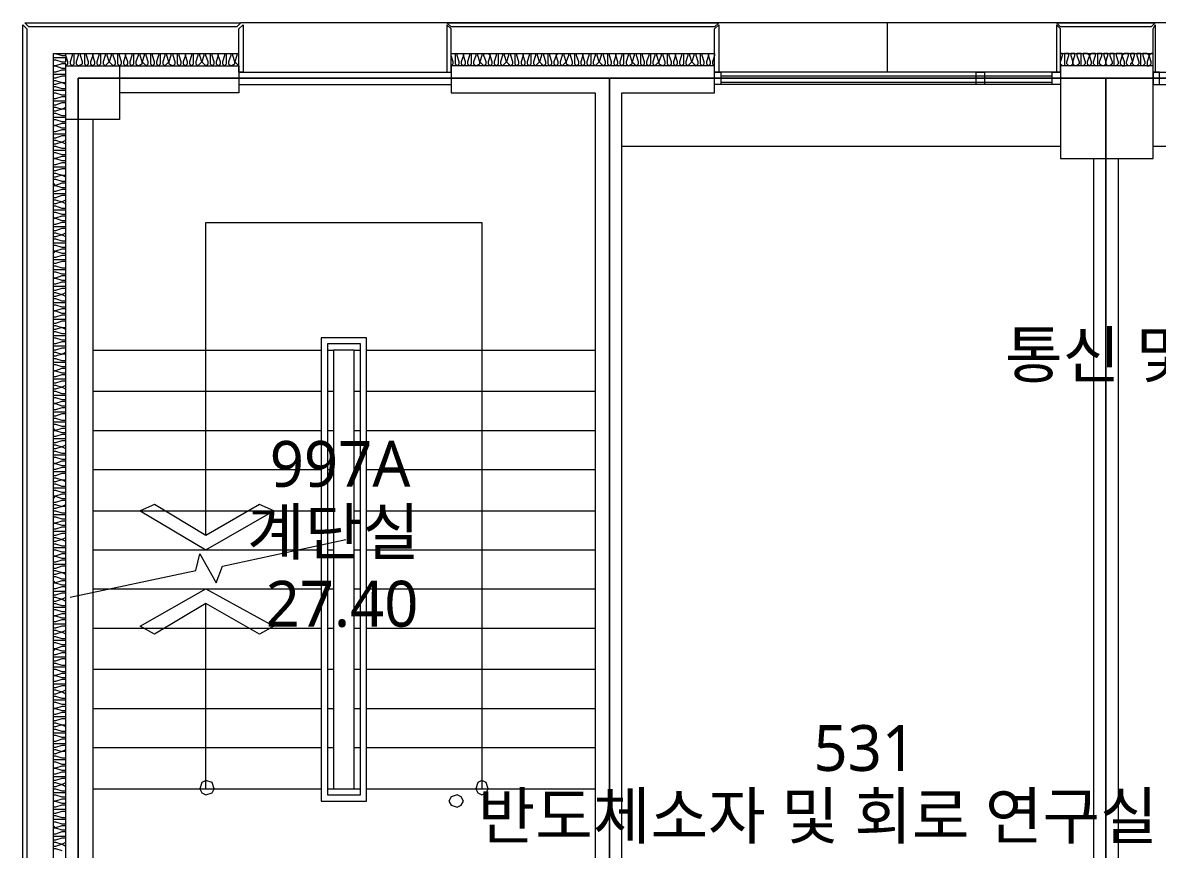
# Model space of a CAD drawing. Header units: millimetres. Extents: x -4048 to 127016, y -1911 to 106724.
# Drawn here: x 18495 to 27064, y 33148 to 39391 of the extents above; entities that cross this region are included whole.
import ezdxf

# ---------------------------------------------------------------- set-up
doc = ezdxf.new("R2010")
doc.units = ezdxf.units.MM
doc.layers.add('PDF_문자', color=7, linetype='Continuous')
doc.layers.add('PDF_형상', color=7, linetype='Continuous')
doc.styles.add('PDF 맑은 고딕', font='malgun.ttf')

msp = doc.modelspace()

# ---------------------------------------------------------------- linework, layer by layer
at = {"layer": 'PDF_형상', "lineweight": 5}
for points in [[(18526, 29608.1), (18494.8, 29577), (18494.8, 39375.3), (18526, 39344.2)], [(18541.5, 39359.7), (18510.4, 39390.8), (20143.4, 39390.8), (20112.3, 39359.7)], [(20127.9, 39344.2), (20159, 39375.3), (20159, 39017.5), (20127.9, 39017.5)], [(21729.8, 39359.7), (21698.7, 39390.8), (23751.7, 39390.8), (23720.6, 39359.7)], [(21729.8, 39344.2), (21698.7, 39375.3), (21698.7, 39017.5), (21729.8, 39017.5)], [(23720.6, 39344.2), (23751.7, 39375.3), (23751.7, 39017.5), (23720.6, 39017.5)], [(26333.4, 39359.7), (26302.3, 39390.8), (27048.8, 39390.8), (27017.7, 39359.7)], [(26333.4, 39344.2), (26302.3, 39375.3), (26302.3, 39017.5), (26333.4, 39017.5)], [(26333.4, 39344.2), (26302.3, 39375.3), (26302.3, 39017.5), (26333.4, 39017.5)], [(27033.3, 39344.2), (27048.8, 39375.3), (27048.8, 39017.5), (27033.3, 39017.5)], [(18743.7, 39064.2), (18790.3, 39048.6), (18821.5, 39048.6), (18821.5, 39064.2), (18821.5, 39079.8), (18790.3, 39079.8)], [(19023.6, 39142), (19008.1, 39095.3), (19008.1, 39079.8), (19023.6, 39064.2), (19039.2, 39079.8), (19039.2, 39095.3)], [(19272.5, 39142), (19256.9, 39095.3), (19256.9, 39079.8), (19272.5, 39064.2), (19288, 39079.8), (19288, 39095.3)], [(19723.5, 39142), (19708, 39095.3), (19708, 39079.8), (19723.5, 39064.2), (19739.1, 39079.8), (19739.1, 39095.3)], [(19972.4, 39142), (19956.8, 39095.3), (19956.8, 39079.8), (19972.4, 39064.2), (19987.9, 39079.8), (19987.9, 39095.3)], [(21823.1, 39142), (21807.6, 39095.3), (21807.6, 39079.8), (21823.1, 39064.2), (21838.7, 39079.8), (21838.7, 39095.3)], [(22025.3, 39142), (22009.8, 39095.3), (22009.8, 39079.8), (22025.3, 39064.2), (22040.9, 39079.8), (22040.9, 39095.3)], [(22274.2, 39142), (22258.6, 39095.3), (22258.6, 39079.8), (22274.2, 39064.2), (22289.7, 39079.8), (22289.7, 39095.3)], [(22523, 39142), (22507.4, 39095.3), (22507.4, 39079.8), (22523, 39064.2), (22538.6, 39079.8), (22538.6, 39095.3)], [(22725.2, 39142), (22709.6, 39095.3), (22709.6, 39079.8), (22725.2, 39064.2), (22740.7, 39079.8), (22740.7, 39095.3)], [(22974, 39142), (22958.5, 39095.3), (22958.5, 39079.8), (22974, 39064.2), (22989.6, 39079.8), (22989.6, 39095.3)], [(23425.1, 39142), (23409.5, 39095.3), (23409.5, 39079.8), (23425.1, 39064.2), (23440.6, 39079.8), (23440.6, 39095.3)], [(23673.9, 39142), (23658.4, 39095.3), (23658.4, 39079.8), (23673.9, 39064.2), (23689.5, 39079.8), (23689.5, 39095.3)], [(27002.2, 39142), (26986.6, 39157.5), (26971.1, 39157.5), (26955.5, 39157.5), (26955.5, 39142), (26971.1, 39095.3), (26971.1, 39079.8), (26955.5, 39064.2), (26940, 39064.2), (26940, 39079.8), (26940, 39095.3), (26940, 39142), (26940, 39157.5), (26924.4, 39157.5), (26908.9, 39157.5), (26908.9, 39142), (26924.4, 39095.3), (26924.4, 39079.8), (26908.9, 39064.2), (26893.3, 39064.2), (26877.8, 39079.8), (26877.8, 39095.3), (26893.3, 39142), (26893.3, 39157.5), (26877.8, 39157.5), (26862.2, 39157.5), (26862.2, 39142), (26877.8, 39095.3), (26862.2, 39079.8), (26862.2, 39064.2), (26846.7, 39064.2), (26831.1, 39079.8), (26831.1, 39095.3), (26846.7, 39142), (26846.7, 39157.5), (26831.1, 39157.5), (26815.6, 39157.5), (26800, 39142), (26800, 39157.5), (26768.9, 39157.5), (26753.3, 39157.5), (26753.3, 39142), (26768.9, 39095.3), (26768.9, 39079.8), (26753.3, 39064.2), (26737.8, 39064.2), (26737.8, 39079.8), (26737.8, 39095.3), (26737.8, 39142), (26737.8, 39157.5), (26722.2, 39157.5), (26706.7, 39157.5), (26706.7, 39142), (26722.2, 39095.3), (26722.2, 39079.8), (26706.7, 39064.2), (26691.1, 39064.2), (26675.6, 39079.8), (26675.6, 39095.3), (26691.1, 39142), (26691.1, 39157.5), (26675.6, 39157.5), (26660, 39157.5), (26660, 39142), (26675.6, 39095.3), (26675.6, 39079.8), (26660, 39064.2), (26644.5, 39064.2), (26628.9, 39079.8), (26628.9, 39095.3), (26644.5, 39142), (26644.5, 39157.5), (26628.9, 39157.5), (26613.4, 39157.5), (26613.4, 39142), (26613.4, 39095.3), (26613.4, 39079.8), (26613.4, 39064.2), (26597.8, 39064.2), (26582.3, 39079.8), (26582.3, 39095.3), (26597.8, 39142), (26597.8, 39157.5), (26582.3, 39157.5), (26566.7, 39157.5), (26551.2, 39142), (26535.6, 39157.5), (26520.1, 39157.5), (26504.5, 39157.5), (26504.5, 39142), (26520.1, 39095.3), (26520.1, 39079.8), (26504.5, 39064.2), (26488.9, 39064.2), (26488.9, 39079.8), (26488.9, 39095.3), (26488.9, 39142), (26488.9, 39157.5), (26473.4, 39157.5), (26457.8, 39157.5), (26457.8, 39142), (26473.4, 39095.3), (26473.4, 39079.8), (26457.8, 39064.2), (26442.3, 39064.2), (26426.7, 39079.8), (26426.7, 39095.3), (26442.3, 39142), (26442.3, 39157.5), (26426.7, 39157.5), (26411.2, 39157.5), (26411.2, 39142), (26426.7, 39095.3), (26426.7, 39079.8), (26411.2, 39064.2), (26395.6, 39064.2), (26380.1, 39079.8), (26380.1, 39095.3), (26395.6, 39142), (26395.6, 39157.5), (26380.1, 39157.5), (26364.5, 39157.5), (26364.5, 39142), (26364.5, 39095.3), (26364.5, 39079.8), (26364.5, 39064.2), (26349, 39064.2), (26333.4, 39079.8), (26333.4, 39095.3), (26349, 39142), (26349, 39157.5), (26333.4, 39157.5), (27033.3, 39157.5), (27017.7, 39157.5)], [(26551.2, 39142), (26535.6, 39095.3), (26535.6, 39079.8), (26551.2, 39064.2), (26566.7, 39079.8), (26566.7, 39095.3)], [(26800, 39142), (26784.4, 39095.3), (26784.4, 39079.8), (26800, 39064.2), (26815.6, 39064.2), (26815.6, 39079.8), (26815.6, 39095.3)], [(27002.2, 39142), (26986.6, 39095.3), (26986.6, 39079.8), (26986.6, 39064.2), (27002.2, 39064.2), (27017.7, 39079.8), (27017.7, 39095.3)], [(18821.5, 29608.1), (18821.5, 39064.2), (20127.9, 39064.2), (20127.9, 38862), (19225.8, 38862), (19225.8, 38659.8), (19023.6, 38659.8), (19023.6, 32205.4), (20034.6, 32205.4), (20034.6, 32003.3), (19023.6, 32003.3), (19023.6, 30308), (19521.3, 30308), (19521.3, 29608.1)], [(18821.5, 38659.8), (18821.5, 39064.2), (19225.8, 39064.2), (19225.8, 38659.8)], [(23767.2, 38924.2), (23720.6, 38924.2), (23720.6, 39017.5), (23767.2, 39017.5)], [(25758, 38924.2), (25695.8, 38924.2), (25695.8, 39017.5), (25758, 39017.5)], [(26333.4, 38924.2), (26271.2, 38924.2), (26271.2, 39017.5), (26333.4, 39017.5)], [(27033.3, 39064.2), (26333.4, 39064.2), (26333.4, 38364.3), (27033.3, 38364.3)], [(27033.3, 39064.2), (26333.4, 39064.2), (26333.4, 38364.3), (27033.3, 38364.3)], [(27033.3, 38924.2), (27080, 38924.2), (27080, 39017.5), (27033.3, 39017.5)], [(18914.8, 38970.9), (18914.8, 32112.1), (22927.4, 32112.1), (22927.4, 38970.9)], [(22927.4, 38970.9), (22927.4, 32112.1), (22927.4, 29685.9), (26675.6, 29685.9), (26675.6, 38970.9)], [(26675.6, 38970.9), (26675.6, 29685.9), (30423.8, 29685.9), (30423.8, 38970.9)], [(18743.7, 38613.2), (18790.3, 38597.6), (18821.5, 38597.6), (18821.5, 38613.2), (18821.5, 38628.7), (18790.3, 38628.7)], [(18743.7, 38364.3), (18790.3, 38348.8), (18821.5, 38348.8), (18821.5, 38364.3), (18821.5, 38379.9), (18790.3, 38379.9)], [(18743.7, 38162.1), (18790.3, 38146.6), (18821.5, 38146.6), (18821.5, 38162.1), (18821.5, 38177.7), (18790.3, 38177.7)], [(18743.7, 37913.3), (18790.3, 37897.7), (18821.5, 37897.7), (18821.5, 37913.3), (18821.5, 37928.9), (18790.3, 37928.9)], [(18743.7, 37664.5), (18790.3, 37648.9), (18821.5, 37648.9), (18821.5, 37664.5), (18821.5, 37680), (18790.3, 37680)], [(18743.7, 37462.3), (18790.3, 37446.7), (18821.5, 37446.7), (18821.5, 37462.3), (18821.5, 37477.8), (18790.3, 37477.8)], [(18743.7, 37213.4), (18790.3, 37197.9), (18821.5, 37197.9), (18821.5, 37213.4), (18821.5, 37229), (18790.3, 37229)], [(20750, 37011.2), (20750, 33511.9), (21092.2, 33511.9), (21092.2, 37011.2)], [(20796.6, 33558.5), (21045.5, 33558.5), (21045.5, 36964.6), (20796.6, 36964.6)], [(18743.7, 36762.4), (18790.3, 36746.8), (18821.5, 36746.8), (18821.5, 36762.4), (18821.5, 36777.9), (18790.3, 36777.9)], [(18743.7, 36513.6), (18790.3, 36498), (18821.5, 36498), (18821.5, 36513.6), (18821.5, 36529.1), (18790.3, 36529.1)], [(18743.7, 36311.4), (18790.3, 36295.8), (18821.5, 36295.8), (18821.5, 36311.4), (18821.5, 36326.9), (18790.3, 36326.9)], [(18743.7, 36062.5), (18790.3, 36047), (18821.5, 36047), (18821.5, 36062.5), (18821.5, 36078.1), (18790.3, 36078.1)], [(18743.7, 35813.7), (18790.3, 35798.1), (18821.5, 35798.1), (18821.5, 35813.7), (18821.5, 35829.2), (18790.3, 35829.2)], [(20392.3, 35704.8), (20283.4, 35751.5), (19879, 35518.2), (19490.2, 35751.5), (19381.3, 35704.8), (19879, 35409.3)], [(18743.7, 35611.5), (18790.3, 35595.9), (18821.5, 35595.9), (18821.5, 35611.5), (18821.5, 35627), (18790.3, 35627)], [(18743.7, 35362.7), (18790.3, 35347.1), (18821.5, 35347.1), (18821.5, 35362.7), (18821.5, 35378.2), (18790.3, 35378.2)], [(18743.7, 35160.5), (18790.3, 35144.9), (18821.5, 35144.9), (18821.5, 35160.5), (18821.5, 35176), (18790.3, 35176)], [(20283.4, 34771.6), (19879, 35004.9), (19490.2, 34771.6), (19381.3, 34833.9), (19879, 35113.8), (20392.3, 34833.9)], [(18743.7, 34911.6), (18790.3, 34896.1), (18821.5, 34896.1), (18821.5, 34911.6), (18821.5, 34927.2), (18790.3, 34927.2)], [(18743.7, 34662.8), (18790.3, 34647.2), (18821.5, 34647.2), (18821.5, 34662.8), (18821.5, 34678.3), (18790.3, 34678.3)], [(18743.7, 34460.6), (18790.3, 34445), (18821.5, 34445), (18821.5, 34460.6), (18821.5, 34476.1), (18790.3, 34476.1)], [(18743.7, 34211.7), (18790.3, 34196.2), (18821.5, 34196.2), (18821.5, 34211.7), (18821.5, 34227.3), (18790.3, 34227.3)], [(18743.7, 33760.7), (18790.3, 33745.2), (18821.5, 33745.2), (18821.5, 33760.7), (18821.5, 33776.3), (18790.3, 33776.3)], [(19832.4, 33605.2), (19847.9, 33574.1), (19879, 33558.5), (19925.7, 33574.1), (19941.2, 33605.2), (19925.7, 33651.8), (19879, 33667.4), (19847.9, 33651.8)], [(21916.4, 33605.2), (21932, 33574.1), (21963.1, 33558.5), (21994.2, 33574.1), (22009.8, 33605.2), (21994.2, 33651.8), (21963.1, 33667.4), (21932, 33651.8)], [(18743.7, 33511.9), (18790.3, 33496.3), (18821.5, 33496.3), (18821.5, 33511.9), (18821.5, 33527.4), (18790.3, 33527.4)], [(21776.5, 33558.5), (21729.8, 33543), (21714.3, 33511.9), (21729.8, 33480.8), (21776.5, 33465.2), (21807.6, 33480.8), (21823.1, 33511.9), (21807.6, 33543)], [(18743.7, 33309.7), (18790.3, 33294.1), (18821.5, 33294.1), (18821.5, 33309.7), (18821.5, 33325.2), (18790.3, 33325.2)]]:
    msp.add_lwpolyline(points, close=True, dxfattribs=at)
for points in [[(66303.9, 39390.8), (20143.4, 39390.8)], [(25027, 39017.5), (25027, 39390.8)], [(18728.1, 29608.1), (18728.1, 39157.5), (20127.9, 39157.5)], [(18821.5, 33138.6), (18821.5, 33154.2), (18821.5, 33169.7), (18790.3, 33185.3), (18743.7, 33169.7), (18728.1, 33169.7), (18728.1, 33185.3), (18728.1, 33200.8), (18743.7, 33200.8), (18790.3, 33185.3), (18821.5, 33200.8), (18821.5, 33216.4), (18821.5, 33231.9), (18790.3, 33231.9), (18743.7, 33216.4), (18728.1, 33216.4), (18728.1, 33231.9), (18728.1, 33247.5), (18743.7, 33247.5), (18790.3, 33247.5), (18821.5, 33247.5), (18821.5, 33263), (18821.5, 33278.6), (18790.3, 33278.6), (18743.7, 33263), (18728.1, 33263), (18728.1, 33278.6), (18728.1, 33294.1), (18728.1, 33309.7), (18743.7, 33309.7), (18728.1, 33325.2), (18728.1, 33340.8), (18728.1, 33356.3), (18743.7, 33356.3), (18790.3, 33340.8), (18821.5, 33340.8), (18821.5, 33356.3), (18821.5, 33371.9), (18790.3, 33371.9), (18743.7, 33371.9), (18728.1, 33371.9), (18728.1, 33387.5), (18728.1, 33403), (18743.7, 33403), (18790.3, 33387.5), (18821.5, 33387.5), (18821.5, 33418.6), (18821.5, 33434.1), (18790.3, 33434.1), (18743.7, 33418.6), (18728.1, 33418.6), (18728.1, 33434.1), (18728.1, 33449.7), (18743.7, 33449.7), (18790.3, 33449.7), (18821.5, 33449.7), (18821.5, 33465.2), (18821.5, 33480.8), (18790.3, 33480.8), (18743.7, 33465.2), (18728.1, 33465.2), (18728.1, 33480.8), (18728.1, 33496.3), (18728.1, 33511.9), (18743.7, 33511.9), (18728.1, 33511.9), (18728.1, 33527.4), (18728.1, 33543), (18728.1, 33558.5), (18743.7, 33558.5), (18790.3, 33543), (18821.5, 33543), (18821.5, 33558.5), (18821.5, 33574.1), (18790.3, 33574.1), (18743.7, 33574.1), (18728.1, 33574.1), (18728.1, 33589.6), (18728.1, 33605.2), (18743.7, 33605.2), (18790.3, 33589.6), (18821.5, 33589.6), (18821.5, 33605.2), (18821.5, 33620.7), (18790.3, 33636.3), (18743.7, 33620.7), (18728.1, 33620.7), (18728.1, 33636.3), (18728.1, 33651.8), (18743.7, 33651.8), (18790.3, 33636.3), (18821.5, 33651.8), (18821.5, 33667.4), (18821.5, 33683), (18790.3, 33683), (18743.7, 33667.4), (18728.1, 33667.4), (18728.1, 33683), (18728.1, 33698.5), (18743.7, 33698.5), (18790.3, 33698.5), (18821.5, 33698.5), (18821.5, 33714.1), (18821.5, 33729.6), (18790.3, 33729.6), (18743.7, 33714.1), (18728.1, 33714.1), (18728.1, 33729.6), (18728.1, 33745.2), (18728.1, 33760.7), (18743.7, 33760.7), (18728.1, 33760.7), (18728.1, 33776.3), (18728.1, 33791.8), (18728.1, 33807.4), (18743.7, 33807.4), (18790.3, 33791.8), (18821.5, 33791.8), (18821.5, 33807.4), (18821.5, 33822.9), (18790.3, 33822.9), (18743.7, 33822.9), (18728.1, 33822.9), (18728.1, 33838.5), (18728.1, 33854), (18743.7, 33854), (18790.3, 33838.5), (18821.5, 33838.5), (18821.5, 33854), (18821.5, 33885.1), (18790.3, 33885.1), (18743.7, 33869.6), (18728.1, 33869.6), (18728.1, 33885.1), (18728.1, 33900.7), (18743.7, 33900.7), (18790.3, 33885.1), (18821.5, 33900.7), (18821.5, 33916.2), (18821.5, 33931.8), (18790.3, 33931.8), (18743.7, 33916.2), (18728.1, 33916.2), (18728.1, 33931.8), (18728.1, 33947.4), (18743.7, 33947.4), (18790.3, 33947.4), (18821.5, 33947.4), (18821.5, 33962.9), (18821.5, 33978.5), (18790.3, 33978.5), (18743.7, 33962.9), (18728.1, 33962.9), (18728.1, 33978.5), (18728.1, 33994), (18728.1, 34009.6), (18743.7, 34009.6), (18790.3, 33994), (18821.5, 33994), (18821.5, 34009.6), (18821.5, 34025.1), (18790.3, 34025.1), (18743.7, 34025.1), (18728.1, 34025.1), (18728.1, 34040.7), (18728.1, 34056.2), (18743.7, 34056.2), (18790.3, 34040.7), (18821.5, 34040.7), (18821.5, 34056.2), (18821.5, 34071.8), (18790.3, 34087.3), (18743.7, 34071.8), (18728.1, 34071.8), (18728.1, 34087.3), (18728.1, 34102.9), (18743.7, 34102.9), (18790.3, 34087.3), (18821.5, 34087.3), (18821.5, 34118.4), (18821.5, 34134), (18790.3, 34134), (18743.7, 34118.4), (18728.1, 34118.4), (18728.1, 34134), (18728.1, 34149.5), (18743.7, 34149.5), (18790.3, 34149.5), (18821.5, 34149.5), (18821.5, 34165.1), (18821.5, 34180.6), (18790.3, 34180.6), (18743.7, 34165.1), (18728.1, 34165.1), (18728.1, 34180.6), (18728.1, 34196.2), (18728.1, 34211.7), (18743.7, 34211.7), (18728.1, 34211.7), (18728.1, 34227.3), (18728.1, 34242.9), (18728.1, 34258.4), (18743.7, 34258.4), (18790.3, 34242.9), (18821.5, 34242.9), (18821.5, 34258.4), (18821.5, 34274), (18790.3, 34274), (18743.7, 34274), (18728.1, 34274), (18728.1, 34289.5), (18728.1, 34305.1), (18743.7, 34305.1), (18790.3, 34289.5), (18821.5, 34289.5), (18821.5, 34305.1), (18821.5, 34320.6), (18790.3, 34336.2), (18743.7, 34320.6), (18728.1, 34320.6), (18728.1, 34336.2), (18728.1, 34351.7), (18743.7, 34351.7), (18790.3, 34336.2), (18821.5, 34351.7), (18821.5, 34367.3), (18821.5, 34382.8), (18790.3, 34382.8), (18743.7, 34367.3), (18728.1, 34367.3), (18728.1, 34382.8), (18728.1, 34398.4), (18743.7, 34398.4), (18790.3, 34398.4), (18821.5, 34398.4), (18821.5, 34413.9), (18821.5, 34429.5), (18790.3, 34429.5), (18743.7, 34413.9), (18728.1, 34413.9), (18728.1, 34429.5), (18728.1, 34445), (18728.1, 34460.6), (18743.7, 34460.6), (18728.1, 34460.6), (18728.1, 34476.1), (18728.1, 34491.7), (18728.1, 34507.3), (18743.7, 34507.3), (18790.3, 34491.7), (18821.5, 34491.7), (18821.5, 34507.3), (18821.5, 34522.8), (18790.3, 34522.8), (18743.7, 34522.8), (18728.1, 34522.8), (18728.1, 34538.4), (18728.1, 34553.9), (18743.7, 34553.9), (18790.3, 34538.4), (18821.5, 34538.4), (18821.5, 34553.9), (18821.5, 34585), (18790.3, 34585), (18743.7, 34569.5), (18728.1, 34569.5), (18728.1, 34585), (18728.1, 34600.6), (18743.7, 34600.6), (18790.3, 34600.6), (18821.5, 34600.6), (18821.5, 34616.1), (18821.5, 34631.7), (18790.3, 34631.7), (18743.7, 34616.1), (18728.1, 34616.1), (18728.1, 34631.7), (18728.1, 34647.2), (18743.7, 34662.8), (18728.1, 34662.8), (18728.1, 34678.3), (18728.1, 34693.9), (18728.1, 34709.4), (18743.7, 34709.4), (18790.3, 34693.9), (18821.5, 34693.9), (18821.5, 34709.4), (18821.5, 34725), (18790.3, 34725), (18743.7, 34725), (18728.1, 34725), (18728.1, 34740.5), (18728.1, 34756.1), (18743.7, 34756.1), (18790.3, 34740.5), (18821.5, 34740.5), (18821.5, 34756.1), (18821.5, 34771.6), (18790.3, 34787.2), (18743.7, 34771.6), (18728.1, 34771.6), (18728.1, 34787.2), (18728.1, 34802.8), (18743.7, 34802.8), (18790.3, 34787.2), (18821.5, 34802.8), (18821.5, 34818.3), (18821.5, 34833.9), (18790.3, 34833.9), (18743.7, 34818.3), (18728.1, 34818.3), (18728.1, 34833.9), (18728.1, 34849.4), (18743.7, 34849.4), (18790.3, 34849.4), (18821.5, 34849.4), (18821.5, 34865), (18821.5, 34880.5), (18790.3, 34880.5), (18743.7, 34865), (18728.1, 34865), (18728.1, 34880.5), (18728.1, 34896.1), (18728.1, 34911.6), (18743.7, 34911.6), (18728.1, 34911.6), (18728.1, 34927.2), (18728.1, 34942.7), (18728.1, 34958.3), (18743.7, 34958.3), (18790.3, 34942.7), (18821.5, 34942.7), (18821.5, 34958.3), (18821.5, 34973.8), (18790.3, 34973.8), (18743.7, 34973.8), (18728.1, 34973.8), (18728.1, 34989.4), (18728.1, 35004.9), (18743.7, 35004.9), (18790.3, 34989.4), (18821.5, 34989.4), (18821.5, 35004.9), (18821.5, 35020.5), (18790.3, 35036), (18743.7, 35020.5), (18728.1, 35020.5), (18728.1, 35036), (18728.1, 35051.6), (18743.7, 35051.6), (18790.3, 35036), (18821.5, 35051.6), (18821.5, 35067.2), (18821.5, 35082.7), (18790.3, 35082.7), (18743.7, 35067.2), (18728.1, 35067.2), (18728.1, 35082.7), (18728.1, 35098.3), (18743.7, 35098.3), (18790.3, 35098.3), (18821.5, 35098.3), (18821.5, 35113.8), (18821.5, 35129.4), (18790.3, 35129.4), (18743.7, 35113.8), (18728.1, 35113.8), (18728.1, 35129.4), (18728.1, 35144.9), (18728.1, 35160.5), (18743.7, 35160.5), (18728.1, 35176), (18728.1, 35191.6), (18728.1, 35207.1), (18743.7, 35207.1), (18790.3, 35191.6), (18821.5, 35191.6), (18821.5, 35207.1), (18821.5, 35222.7), (18790.3, 35238.2), (18743.7, 35222.7), (18728.1, 35222.7), (18728.1, 35238.2), (18728.1, 35253.8), (18743.7, 35253.8), (18790.3, 35238.2), (18821.5, 35238.2), (18821.5, 35269.3), (18821.5, 35284.9), (18790.3, 35284.9), (18743.7, 35269.3), (18728.1, 35269.3), (18728.1, 35284.9), (18728.1, 35300.4), (18743.7, 35300.4), (18790.3, 35300.4), (18821.5, 35300.4), (18821.5, 35316), (18821.5, 35331.5), (18790.3, 35331.5), (18743.7, 35316), (18728.1, 35316), (18728.1, 35331.5), (18728.1, 35347.1), (18728.1, 35362.7), (18743.7, 35362.7), (18728.1, 35362.7), (18728.1, 35378.2), (18728.1, 35393.8), (18728.1, 35409.3), (18743.7, 35409.3), (18790.3, 35393.8), (18821.5, 35393.8), (18821.5, 35409.3), (18821.5, 35424.9), (18790.3, 35424.9), (18743.7, 35424.9), (18728.1, 35424.9), (18728.1, 35440.4), (18728.1, 35456), (18743.7, 35456), (18790.3, 35440.4), (18821.5, 35440.4), (18821.5, 35456), (18821.5, 35471.5), (18790.3, 35487.1), (18743.7, 35471.5), (18728.1, 35471.5), (18728.1, 35487.1), (18728.1, 35502.6), (18743.7, 35502.6), (18790.3, 35487.1), (18821.5, 35502.6), (18821.5, 35518.2), (18821.5, 35533.7), (18790.3, 35533.7), (18743.7, 35518.2), (18728.1, 35518.2), (18728.1, 35533.7), (18728.1, 35549.3), (18743.7, 35549.3), (18790.3, 35549.3), (18821.5, 35549.3), (18821.5, 35564.8), (18821.5, 35580.4), (18790.3, 35580.4), (18743.7, 35564.8), (18728.1, 35564.8), (18728.1, 35580.4), (18728.1, 35595.9), (18728.1, 35611.5), (18743.7, 35611.5), (18728.1, 35611.5), (18728.1, 35627), (18728.1, 35642.6), (18728.1, 35658.2), (18743.7, 35658.2), (18790.3, 35642.6), (18821.5, 35642.6), (18821.5, 35658.2), (18821.5, 35673.7), (18790.3, 35673.7), (18743.7, 35673.7), (18728.1, 35673.7), (18728.1, 35689.3), (18728.1, 35704.8), (18743.7, 35704.8), (18790.3, 35689.3), (18821.5, 35689.3), (18821.5, 35704.8), (18821.5, 35735.9), (18790.3, 35735.9), (18743.7, 35720.4), (18728.1, 35720.4), (18728.1, 35735.9), (18728.1, 35751.5), (18743.7, 35751.5), (18790.3, 35735.9), (18821.5, 35751.5), (18821.5, 35767), (18821.5, 35782.6), (18790.3, 35782.6), (18743.7, 35767), (18728.1, 35767), (18728.1, 35782.6), (18728.1, 35798.1), (18743.7, 35813.7), (18728.1, 35813.7), (18728.1, 35829.2), (18728.1, 35844.8), (18728.1, 35860.3), (18743.7, 35860.3), (18790.3, 35844.8), (18821.5, 35844.8), (18821.5, 35860.3), (18821.5, 35875.9), (18790.3, 35875.9), (18743.7, 35875.9), (18728.1, 35875.9), (18728.1, 35891.4), (18728.1, 35907), (18743.7, 35907), (18790.3, 35891.4), (18821.5, 35891.4), (18821.5, 35907), (18821.5, 35922.5), (18790.3, 35938.1), (18743.7, 35922.5), (18728.1, 35922.5), (18728.1, 35938.1), (18728.1, 35953.7), (18743.7, 35953.7), (18790.3, 35938.1), (18821.5, 35938.1), (18821.5, 35969.2), (18821.5, 35984.8), (18790.3, 35984.8), (18743.7, 35969.2), (18728.1, 35969.2), (18728.1, 35984.8), (18728.1, 36000.3), (18743.7, 36000.3), (18790.3, 36000.3), (18821.5, 36000.3), (18821.5, 36015.9), (18821.5, 36031.4), (18790.3, 36031.4), (18743.7, 36015.9), (18728.1, 36015.9), (18728.1, 36031.4), (18728.1, 36047), (18728.1, 36062.5), (18743.7, 36062.5), (18728.1, 36062.5), (18728.1, 36078.1), (18728.1, 36093.6), (18728.1, 36109.2), (18743.7, 36109.2), (18790.3, 36093.6), (18821.5, 36093.6), (18821.5, 36109.2), (18821.5, 36124.7), (18790.3, 36124.7), (18743.7, 36124.7), (18728.1, 36124.7), (18728.1, 36140.3), (18728.1, 36155.8), (18743.7, 36155.8), (18790.3, 36140.3), (18821.5, 36140.3), (18821.5, 36155.8), (18821.5, 36171.4), (18790.3, 36186.9), (18743.7, 36171.4), (18728.1, 36171.4), (18728.1, 36186.9), (18728.1, 36202.5), (18743.7, 36202.5), (18790.3, 36186.9), (18821.5, 36202.5), (18821.5, 36218), (18821.5, 36233.6), (18790.3, 36233.6), (18743.7, 36218), (18728.1, 36218), (18728.1, 36233.6), (18728.1, 36249.2), (18743.7, 36249.2), (18790.3, 36249.2), (18821.5, 36249.2), (18821.5, 36264.7), (18821.5, 36280.3), (18790.3, 36280.3), (18743.7, 36264.7), (18728.1, 36264.7), (18728.1, 36280.3), (18728.1, 36295.8), (18728.1, 36311.4), (18743.7, 36311.4), (18728.1, 36326.9), (18728.1, 36342.5), (18728.1, 36358), (18743.7, 36358), (18790.3, 36342.5), (18821.5, 36342.5), (18821.5, 36358), (18821.5, 36373.6), (18790.3, 36373.6), (18743.7, 36373.6), (18728.1, 36373.6), (18728.1, 36389.1), (18728.1, 36404.7), (18743.7, 36404.7), (18790.3, 36389.1), (18821.5, 36389.1), (18821.5, 36420.2), (18821.5, 36435.8), (18790.3, 36435.8), (18743.7, 36420.2), (18728.1, 36420.2), (18728.1, 36435.8), (18728.1, 36451.3), (18743.7, 36451.3), (18790.3, 36451.3), (18821.5, 36451.3), (18821.5, 36466.9), (18821.5, 36482.4), (18790.3, 36482.4), (18743.7, 36466.9), (18728.1, 36466.9), (18728.1, 36482.4), (18728.1, 36498), (18728.1, 36513.6), (18743.7, 36513.6), (18728.1, 36513.6), (18728.1, 36529.1), (18728.1, 36544.7), (18728.1, 36560.2), (18743.7, 36560.2), (18790.3, 36544.7), (18821.5, 36544.7), (18821.5, 36560.2), (18821.5, 36575.8), (18790.3, 36575.8), (18743.7, 36575.8), (18728.1, 36575.8), (18728.1, 36591.3), (18728.1, 36606.9), (18743.7, 36606.9), (18790.3, 36591.3), (18821.5, 36591.3), (18821.5, 36606.9), (18821.5, 36622.4), (18790.3, 36638), (18743.7, 36622.4), (18728.1, 36622.4), (18728.1, 36638), (18728.1, 36653.5), (18743.7, 36653.5), (18790.3, 36638), (18821.5, 36653.5), (18821.5, 36669.1), (18821.5, 36684.6), (18790.3, 36684.6), (18743.7, 36669.1), (18728.1, 36669.1), (18728.1, 36684.6), (18728.1, 36700.2), (18743.7, 36700.2), (18790.3, 36700.2), (18821.5, 36700.2), (18821.5, 36715.7), (18821.5, 36731.3), (18790.3, 36731.3), (18743.7, 36715.7), (18728.1, 36715.7), (18728.1, 36731.3), (18728.1, 36746.8), (18728.1, 36762.4), (18743.7, 36762.4), (18728.1, 36762.4), (18728.1, 36777.9), (18728.1, 36793.5), (18728.1, 36809.1), (18743.7, 36809.1), (18790.3, 36793.5), (18821.5, 36793.5), (18821.5, 36809.1), (18821.5, 36824.6), (18790.3, 36824.6), (18743.7, 36824.6), (18728.1, 36824.6), (18728.1, 36840.2), (18728.1, 36855.7), (18743.7, 36855.7), (18790.3, 36840.2), (18821.5, 36840.2), (18821.5, 36855.7), (18821.5, 36886.8), (18790.3, 36886.8), (18743.7, 36871.3), (18728.1, 36871.3), (18728.1, 36886.8), (18728.1, 36902.4), (18743.7, 36902.4), (18790.3, 36886.8), (18821.5, 36902.4), (18821.5, 36917.9), (18821.5, 36933.5), (18790.3, 36933.5), (18743.7, 36917.9), (18728.1, 36917.9), (18728.1, 36933.5), (18728.1, 36949), (18743.7, 36949), (18790.3, 36949), (18821.5, 36949), (18821.5, 36964.6), (18821.5, 36980.1), (18790.3, 36980.1), (18743.7, 36964.6), (18728.1, 36964.6), (18728.1, 36980.1), (18728.1, 36995.7), (18728.1, 37011.2), (18743.7, 37011.2), (18790.3, 36995.7), (18821.5, 36995.7), (18821.5, 37011.2), (18821.5, 37026.8), (18790.3, 37026.8), (18743.7, 37026.8), (18728.1, 37026.8), (18728.1, 37042.3), (18728.1, 37057.9), (18743.7, 37057.9), (18790.3, 37042.3), (18821.5, 37042.3), (18821.5, 37057.9), (18821.5, 37073.5), (18790.3, 37089), (18743.7, 37073.5), (18728.1, 37073.5), (18728.1, 37089), (18728.1, 37104.6), (18743.7, 37104.6), (18790.3, 37089), (18821.5, 37089), (18821.5, 37120.1), (18821.5, 37135.7), (18790.3, 37135.7), (18743.7, 37120.1), (18728.1, 37120.1), (18728.1, 37135.7), (18728.1, 37151.2), (18743.7, 37151.2), (18790.3, 37151.2), (18821.5, 37151.2), (18821.5, 37166.8), (18821.5, 37182.3), (18790.3, 37182.3), (18743.7, 37166.8), (18728.1, 37166.8), (18728.1, 37182.3), (18728.1, 37197.9), (18728.1, 37213.4), (18743.7, 37213.4), (18728.1, 37213.4), (18728.1, 37229), (18728.1, 37244.5), (18728.1, 37260.1), (18743.7, 37260.1), (18790.3, 37244.5), (18821.5, 37244.5), (18821.5, 37260.1), (18821.5, 37275.6), (18790.3, 37275.6), (18743.7, 37275.6), (18728.1, 37275.6), (18728.1, 37291.2), (18728.1, 37306.7), (18743.7, 37306.7), (18790.3, 37291.2), (18821.5, 37291.2), (18821.5, 37306.7), (18821.5, 37322.3), (18790.3, 37337.8), (18743.7, 37322.3), (18728.1, 37322.3), (18728.1, 37337.8), (18728.1, 37353.4), (18743.7, 37353.4), (18790.3, 37337.8), (18821.5, 37353.4), (18821.5, 37369), (18821.5, 37384.5), (18790.3, 37384.5), (18743.7, 37369), (18728.1, 37369), (18728.1, 37384.5), (18728.1, 37400.1), (18743.7, 37400.1), (18790.3, 37400.1), (18821.5, 37400.1), (18821.5, 37415.6), (18821.5, 37431.2), (18790.3, 37431.2), (18743.7, 37415.6), (18728.1, 37415.6), (18728.1, 37431.2), (18728.1, 37446.7), (18728.1, 37462.3), (18743.7, 37462.3), (18728.1, 37462.3), (18728.1, 37477.8), (18728.1, 37493.4), (18728.1, 37508.9), (18743.7, 37508.9), (18790.3, 37493.4), (18821.5, 37493.4), (18821.5, 37508.9), (18821.5, 37524.5), (18790.3, 37524.5), (18743.7, 37524.5), (18728.1, 37524.5), (18728.1, 37540), (18728.1, 37555.6), (18743.7, 37555.6), (18790.3, 37540), (18821.5, 37540), (18821.5, 37555.6), (18821.5, 37586.7), (18790.3, 37586.7), (18743.7, 37571.1), (18728.1, 37571.1), (18728.1, 37586.7), (18728.1, 37602.2), (18743.7, 37602.2), (18790.3, 37602.2), (18821.5, 37602.2), (18821.5, 37617.8), (18821.5, 37633.3), (18790.3, 37633.3), (18743.7, 37617.8), (18728.1, 37617.8), (18728.1, 37633.3), (18728.1, 37648.9), (18743.7, 37664.5), (18728.1, 37664.5), (18728.1, 37680), (18728.1, 37695.6), (18728.1, 37711.1), (18743.7, 37711.1), (18790.3, 37695.6), (18821.5, 37695.6), (18821.5, 37711.1), (18821.5, 37726.7), (18790.3, 37726.7), (18743.7, 37726.7), (18728.1, 37726.7), (18728.1, 37742.2), (18728.1, 37757.8), (18743.7, 37757.8), (18790.3, 37742.2), (18821.5, 37742.2), (18821.5, 37757.8), (18821.5, 37773.3), (18790.3, 37788.9), (18743.7, 37773.3), (18728.1, 37773.3), (18728.1, 37788.9), (18728.1, 37804.4), (18743.7, 37804.4), (18790.3, 37788.9), (18821.5, 37804.4), (18821.5, 37820), (18821.5, 37835.5), (18790.3, 37835.5), (18743.7, 37820), (18728.1, 37820), (18728.1, 37835.5), (18728.1, 37851.1), (18743.7, 37851.1), (18790.3, 37851.1), (18821.5, 37851.1), (18821.5, 37866.6), (18821.5, 37882.2), (18790.3, 37882.2), (18743.7, 37866.6), (18728.1, 37866.6), (18728.1, 37882.2), (18728.1, 37897.7), (18728.1, 37913.3), (18743.7, 37913.3), (18728.1, 37913.3), (18728.1, 37928.9), (18728.1, 37944.4), (18728.1, 37960), (18743.7, 37960), (18790.3, 37944.4), (18821.5, 37944.4), (18821.5, 37960), (18821.5, 37975.5), (18790.3, 37975.5), (18743.7, 37975.5), (18728.1, 37975.5), (18728.1, 37991.1), (18728.1, 38006.6), (18743.7, 38006.6), (18790.3, 37991.1), (18821.5, 37991.1), (18821.5, 38006.6), (18821.5, 38022.2), (18790.3, 38037.7), (18743.7, 38022.2), (18728.1, 38022.2), (18728.1, 38037.7), (18728.1, 38053.3), (18743.7, 38053.3), (18790.3, 38037.7), (18821.5, 38053.3), (18821.5, 38068.8), (18821.5, 38084.4), (18790.3, 38084.4), (18743.7, 38068.8), (18728.1, 38068.8), (18728.1, 38084.4), (18728.1, 38099.9), (18743.7, 38099.9), (18790.3, 38099.9), (18821.5, 38099.9), (18821.5, 38115.5), (18821.5, 38131), (18790.3, 38131), (18743.7, 38115.5), (18728.1, 38115.5), (18728.1, 38131), (18728.1, 38146.6), (18728.1, 38162.1), (18743.7, 38162.1), (18728.1, 38177.7), (18728.1, 38193.2), (18728.1, 38208.8), (18743.7, 38208.8), (18790.3, 38193.2), (18821.5, 38193.2), (18821.5, 38208.8), (18821.5, 38224.4), (18790.3, 38239.9), (18743.7, 38224.4), (18728.1, 38224.4), (18728.1, 38239.9), (18728.1, 38255.5), (18743.7, 38255.5), (18790.3, 38239.9), (18821.5, 38239.9), (18821.5, 38271), (18821.5, 38286.6), (18790.3, 38286.6), (18743.7, 38271), (18728.1, 38271), (18728.1, 38286.6), (18728.1, 38302.1), (18743.7, 38302.1), (18790.3, 38302.1), (18821.5, 38302.1), (18821.5, 38317.7), (18821.5, 38333.2), (18790.3, 38333.2), (18743.7, 38317.7), (18728.1, 38317.7), (18728.1, 38333.2), (18728.1, 38348.8), (18728.1, 38364.3), (18743.7, 38364.3), (18728.1, 38364.3), (18728.1, 38379.9), (18728.1, 38395.4), (18728.1, 38411), (18743.7, 38411), (18790.3, 38395.4), (18821.5, 38395.4), (18821.5, 38411), (18821.5, 38426.5), (18790.3, 38426.5), (18743.7, 38426.5), (18728.1, 38426.5), (18728.1, 38442.1), (18728.1, 38457.6), (18743.7, 38457.6), (18790.3, 38442.1), (18821.5, 38442.1), (18821.5, 38457.6), (18821.5, 38473.2), (18790.3, 38488.8), (18743.7, 38473.2), (18728.1, 38473.2), (18728.1, 38488.8), (18728.1, 38504.3), (18743.7, 38504.3), (18790.3, 38488.8), (18821.5, 38504.3), (18821.5, 38519.9), (18821.5, 38535.4), (18790.3, 38535.4), (18743.7, 38519.9), (18728.1, 38519.9), (18728.1, 38535.4), (18728.1, 38551), (18743.7, 38551), (18790.3, 38551), (18821.5, 38551), (18821.5, 38566.5), (18821.5, 38582.1), (18790.3, 38582.1), (18743.7, 38566.5), (18728.1, 38566.5), (18728.1, 38582.1), (18728.1, 38597.6), (18728.1, 38613.2), (18743.7, 38613.2), (18728.1, 38613.2), (18728.1, 38628.7), (18728.1, 38644.3), (18728.1, 38659.8), (18743.7, 38659.8), (18790.3, 38644.3), (18821.5, 38644.3), (18821.5, 38659.8), (18821.5, 38675.4), (18790.3, 38675.4), (18743.7, 38675.4), (18728.1, 38675.4), (18728.1, 38690.9), (18728.1, 38706.5), (18743.7, 38706.5), (18790.3, 38690.9), (18821.5, 38690.9), (18821.5, 38706.5), (18821.5, 38737.6), (18790.3, 38737.6), (18743.7, 38722), (18728.1, 38722), (18728.1, 38737.6), (18728.1, 38753.1), (18743.7, 38753.1), (18790.3, 38737.6), (18821.5, 38753.1), (18821.5, 38768.7), (18821.5, 38784.3), (18790.3, 38784.3), (18743.7, 38768.7), (18728.1, 38768.7), (18728.1, 38784.3), (18728.1, 38799.8), (18743.7, 38799.8), (18790.3, 38799.8), (18821.5, 38799.8), (18821.5, 38815.4), (18821.5, 38830.9), (18790.3, 38830.9), (18743.7, 38815.4), (18728.1, 38815.4), (18728.1, 38830.9), (18728.1, 38846.5), (18728.1, 38862), (18743.7, 38862), (18790.3, 38846.5), (18821.5, 38846.5), (18821.5, 38862), (18821.5, 38877.6), (18790.3, 38877.6), (18743.7, 38877.6), (18728.1, 38877.6), (18728.1, 38893.1), (18728.1, 38908.7), (18743.7, 38908.7), (18790.3, 38893.1), (18821.5, 38893.1), (18821.5, 38908.7), (18821.5, 38924.2), (18790.3, 38939.8), (18743.7, 38924.2), (18728.1, 38924.2), (18728.1, 38939.8), (18728.1, 38955.3), (18743.7, 38955.3), (18790.3, 38939.8), (18821.5, 38939.8), (18821.5, 38970.9), (18821.5, 38986.4), (18790.3, 38986.4), (18743.7, 38970.9), (18728.1, 38970.9), (18728.1, 38986.4), (18728.1, 39002), (18743.7, 39002), (18790.3, 39002), (18821.5, 39002), (18821.5, 39017.5), (18821.5, 39033.1), (18790.3, 39033.1), (18743.7, 39017.5), (18728.1, 39017.5), (18728.1, 39033.1), (18728.1, 39048.6), (18728.1, 39064.2), (18743.7, 39064.2), (18728.1, 39064.2), (18728.1, 39079.8), (18728.1, 39095.3), (18728.1, 39110.9), (18743.7, 39110.9), (18790.3, 39095.3), (18821.5, 39095.3), (18821.5, 39110.9), (18821.5, 39126.4), (18790.3, 39126.4), (18743.7, 39126.4), (18728.1, 39126.4), (18728.1, 39142), (18728.1, 39157.5), (18743.7, 39157.5), (18790.3, 39142), (18821.5, 39142), (18821.5, 39157.5)], [(18821.5, 39064.2), (18837, 39079.8), (18837, 39095.3), (18821.5, 39142), (18821.5, 39157.5), (18837, 39157.5), (18852.6, 39157.5), (18868.1, 39157.5), (18868.1, 39142), (18852.6, 39095.3), (18852.6, 39079.8), (18868.1, 39064.2), (18883.7, 39079.8), (18883.7, 39095.3), (18883.7, 39142), (18883.7, 39157.5), (18899.2, 39157.5), (18914.8, 39157.5), (18914.8, 39142), (18899.2, 39095.3), (18899.2, 39079.8), (18914.8, 39064.2), (18945.9, 39079.8), (18945.9, 39095.3), (18930.3, 39142), (18930.3, 39157.5), (18945.9, 39157.5), (18961.4, 39157.5), (18961.4, 39142), (18961.4, 39095.3), (18961.4, 39079.8), (18977, 39064.2), (18992.5, 39079.8), (18992.5, 39095.3), (18977, 39142), (18977, 39157.5), (18992.5, 39157.5), (19008.1, 39157.5), (19023.6, 39157.5), (19023.6, 39142), (19023.6, 39157.5), (19039.2, 39157.5), (19054.7, 39157.5), (19070.3, 39157.5), (19070.3, 39142), (19054.7, 39095.3), (19054.7, 39079.8), (19070.3, 39064.2), (19085.8, 39079.8), (19085.8, 39095.3), (19085.8, 39142), (19085.8, 39157.5), (19101.4, 39157.5), (19117, 39157.5), (19117, 39142), (19101.4, 39095.3), (19101.4, 39079.8), (19117, 39064.2), (19132.5, 39079.8), (19148.1, 39095.3), (19132.5, 39142), (19132.5, 39157.5), (19148.1, 39157.5), (19163.6, 39157.5), (19163.6, 39142), (19148.1, 39095.3), (19163.6, 39079.8), (19179.2, 39064.2), (19194.7, 39079.8), (19194.7, 39095.3), (19179.2, 39142), (19179.2, 39157.5), (19194.7, 39157.5), (19210.3, 39157.5), (19210.3, 39142), (19210.3, 39095.3), (19210.3, 39079.8), (19225.8, 39064.2), (19241.4, 39079.8), (19241.4, 39095.3), (19225.8, 39142), (19225.8, 39157.5), (19241.4, 39157.5), (19256.9, 39157.5), (19272.5, 39157.5), (19272.5, 39142), (19272.5, 39157.5), (19288, 39157.5), (19303.6, 39157.5), (19319.1, 39157.5), (19319.1, 39142), (19303.6, 39095.3), (19303.6, 39079.8), (19319.1, 39064.2), (19334.7, 39079.8), (19334.7, 39095.3), (19334.7, 39142), (19334.7, 39157.5), (19350.2, 39157.5), (19365.8, 39157.5), (19365.8, 39142), (19350.2, 39095.3), (19350.2, 39079.8), (19365.8, 39064.2), (19396.9, 39079.8), (19396.9, 39095.3), (19381.3, 39142), (19381.3, 39157.5), (19396.9, 39157.5), (19412.5, 39157.5), (19412.5, 39142), (19396.9, 39095.3), (19412.5, 39079.8), (19428, 39064.2), (19443.6, 39079.8), (19443.6, 39095.3), (19428, 39142), (19428, 39157.5), (19443.6, 39157.5), (19459.1, 39157.5), (19459.1, 39142), (19459.1, 39095.3), (19459.1, 39079.8), (19474.7, 39064.2), (19490.2, 39079.8), (19490.2, 39095.3), (19474.7, 39142), (19474.7, 39157.5), (19490.2, 39157.5), (19505.8, 39157.5), (19521.3, 39157.5), (19521.3, 39142), (19505.8, 39095.3), (19505.8, 39079.8), (19521.3, 39064.2), (19536.9, 39079.8), (19536.9, 39095.3), (19536.9, 39142), (19536.9, 39157.5), (19552.4, 39157.5), (19568, 39157.5), (19568, 39142), (19552.4, 39095.3), (19552.4, 39079.8), (19568, 39064.2), (19583.5, 39079.8), (19599.1, 39095.3), (19583.5, 39142), (19583.5, 39157.5), (19599.1, 39157.5), (19614.6, 39157.5), (19614.6, 39142), (19599.1, 39095.3), (19599.1, 39079.8), (19630.2, 39064.2), (19645.7, 39079.8), (19645.7, 39095.3), (19630.2, 39142), (19630.2, 39157.5), (19645.7, 39157.5), (19661.3, 39157.5), (19661.3, 39142), (19661.3, 39095.3), (19661.3, 39079.8), (19676.9, 39064.2), (19692.4, 39079.8), (19692.4, 39095.3), (19676.9, 39142), (19676.9, 39157.5), (19692.4, 39157.5), (19708, 39157.5), (19723.5, 39157.5), (19723.5, 39142), (19723.5, 39157.5), (19739.1, 39157.5), (19754.6, 39157.5), (19770.2, 39157.5), (19770.2, 39142), (19754.6, 39095.3), (19754.6, 39079.8), (19770.2, 39064.2), (19785.7, 39079.8), (19785.7, 39095.3), (19785.7, 39142), (19785.7, 39157.5), (19801.3, 39157.5), (19816.8, 39157.5), (19816.8, 39142), (19801.3, 39095.3), (19801.3, 39079.8), (19816.8, 39064.2), (19832.4, 39079.8), (19847.9, 39095.3), (19832.4, 39142), (19832.4, 39157.5), (19847.9, 39157.5), (19863.5, 39157.5), (19863.5, 39142), (19847.9, 39095.3), (19863.5, 39079.8), (19879, 39064.2), (19894.6, 39079.8), (19894.6, 39095.3), (19879, 39142), (19879, 39157.5), (19894.6, 39157.5), (19910.1, 39157.5), (19910.1, 39142), (19910.1, 39095.3), (19910.1, 39079.8), (19925.7, 39064.2), (19941.2, 39079.8), (19941.2, 39095.3), (19925.7, 39142), (19925.7, 39157.5), (19941.2, 39157.5), (19956.8, 39157.5), (19972.4, 39157.5), (19972.4, 39142), (19972.4, 39157.5), (19987.9, 39157.5), (20003.5, 39157.5), (20019, 39157.5), (20019, 39142), (20003.5, 39095.3), (20003.5, 39079.8), (20019, 39064.2), (20034.6, 39079.8), (20034.6, 39095.3), (20034.6, 39142), (20034.6, 39157.5), (20050.1, 39157.5), (20065.7, 39157.5), (20065.7, 39142), (20050.1, 39095.3), (20050.1, 39079.8), (20065.7, 39064.2), (20096.8, 39079.8), (20096.8, 39095.3), (20081.2, 39142), (20081.2, 39157.5), (20096.8, 39157.5), (20112.3, 39157.5), (20112.3, 39142), (20096.8, 39095.3), (20112.3, 39079.8), (20127.9, 39064.2)], [(21729.8, 39157.5), (23720.6, 39157.5)], [(21729.8, 39064.2), (21745.4, 39079.8), (21745.4, 39095.3), (21729.8, 39142), (21729.8, 39157.5), (21745.4, 39157.5), (21760.9, 39157.5), (21760.9, 39142), (21760.9, 39095.3), (21760.9, 39079.8), (21776.5, 39064.2), (21792, 39079.8), (21792, 39095.3), (21776.5, 39142), (21776.5, 39157.5), (21792, 39157.5), (21807.6, 39157.5), (21823.1, 39157.5), (21823.1, 39142), (21823.1, 39157.5), (21838.7, 39157.5), (21854.2, 39157.5), (21869.8, 39157.5), (21869.8, 39142), (21854.2, 39095.3), (21854.2, 39079.8), (21869.8, 39064.2), (21885.3, 39079.8), (21885.3, 39095.3), (21885.3, 39142), (21885.3, 39157.5), (21900.9, 39157.5), (21916.4, 39157.5), (21916.4, 39142), (21900.9, 39095.3), (21900.9, 39079.8), (21916.4, 39064.2), (21947.6, 39079.8), (21947.6, 39095.3), (21932, 39142), (21932, 39157.5), (21947.6, 39157.5), (21963.1, 39157.5), (21963.1, 39142), (21947.6, 39095.3), (21963.1, 39079.8), (21978.7, 39064.2), (21994.2, 39079.8), (21994.2, 39095.3), (21978.7, 39142), (21978.7, 39157.5), (21994.2, 39157.5), (22009.8, 39157.5), (22025.3, 39142), (22025.3, 39157.5), (22040.9, 39157.5), (22056.4, 39157.5), (22072, 39157.5), (22072, 39142), (22056.4, 39095.3), (22056.4, 39079.8), (22072, 39064.2), (22087.5, 39079.8), (22087.5, 39095.3), (22087.5, 39142), (22087.5, 39157.5), (22103.1, 39157.5), (22118.6, 39157.5), (22118.6, 39142), (22103.1, 39095.3), (22103.1, 39079.8), (22118.6, 39064.2), (22134.2, 39079.8), (22149.7, 39095.3), (22134.2, 39142), (22134.2, 39157.5), (22149.7, 39157.5), (22165.3, 39157.5), (22165.3, 39142), (22149.7, 39095.3), (22165.3, 39079.8), (22180.8, 39064.2), (22196.4, 39079.8), (22196.4, 39095.3), (22180.8, 39142), (22180.8, 39157.5), (22196.4, 39157.5), (22211.9, 39157.5), (22211.9, 39142), (22211.9, 39095.3), (22211.9, 39079.8), (22227.5, 39064.2), (22243.1, 39079.8), (22243.1, 39095.3), (22227.5, 39142), (22227.5, 39157.5), (22243.1, 39157.5), (22258.6, 39157.5), (22274.2, 39157.5), (22274.2, 39142), (22274.2, 39157.5), (22289.7, 39157.5), (22305.3, 39157.5), (22320.8, 39157.5), (22320.8, 39142), (22305.3, 39095.3), (22305.3, 39079.8), (22320.8, 39064.2), (22336.4, 39079.8), (22336.4, 39095.3), (22336.4, 39142), (22336.4, 39157.5), (22351.9, 39157.5), (22367.5, 39157.5), (22367.5, 39142), (22351.9, 39095.3), (22351.9, 39079.8), (22367.5, 39064.2), (22383, 39079.8), (22398.6, 39095.3), (22383, 39142), (22383, 39157.5), (22398.6, 39157.5), (22414.1, 39157.5), (22414.1, 39142), (22398.6, 39095.3), (22414.1, 39079.8), (22429.7, 39064.2), (22445.2, 39079.8), (22445.2, 39095.3), (22429.7, 39142), (22429.7, 39157.5), (22445.2, 39157.5), (22460.8, 39157.5), (22460.8, 39142), (22460.8, 39095.3), (22460.8, 39079.8), (22476.3, 39064.2), (22491.9, 39079.8), (22491.9, 39095.3), (22476.3, 39142), (22476.3, 39157.5), (22491.9, 39157.5), (22507.4, 39157.5), (22523, 39157.5), (22523, 39142), (22538.6, 39157.5), (22554.1, 39157.5), (22569.7, 39157.5), (22569.7, 39142), (22554.1, 39095.3), (22554.1, 39079.8), (22569.7, 39064.2), (22585.2, 39079.8), (22600.8, 39095.3), (22585.2, 39142), (22585.2, 39157.5), (22600.8, 39157.5), (22616.3, 39157.5), (22616.3, 39142), (22600.8, 39095.3), (22600.8, 39079.8), (22631.9, 39064.2), (22647.4, 39079.8), (22647.4, 39095.3), (22631.9, 39142), (22631.9, 39157.5), (22647.4, 39157.5), (22663, 39157.5), (22663, 39142), (22663, 39095.3), (22663, 39079.8), (22678.5, 39064.2), (22694.1, 39079.8), (22694.1, 39095.3), (22678.5, 39142), (22678.5, 39157.5), (22694.1, 39157.5), (22709.6, 39157.5), (22725.2, 39157.5), (22725.2, 39142), (22725.2, 39157.5), (22740.7, 39157.5), (22756.3, 39157.5), (22771.8, 39157.5), (22771.8, 39142), (22756.3, 39095.3), (22756.3, 39079.8), (22771.8, 39064.2), (22787.4, 39079.8), (22787.4, 39095.3), (22787.4, 39142), (22787.4, 39157.5), (22803, 39157.5), (22818.5, 39157.5), (22818.5, 39142), (22803, 39095.3), (22803, 39079.8), (22818.5, 39064.2), (22834.1, 39079.8), (22849.6, 39095.3), (22834.1, 39142), (22834.1, 39157.5), (22849.6, 39157.5), (22865.2, 39157.5), (22865.2, 39142), (22849.6, 39095.3), (22865.2, 39079.8), (22880.7, 39064.2), (22896.3, 39079.8), (22896.3, 39095.3), (22880.7, 39142), (22880.7, 39157.5), (22896.3, 39157.5), (22911.8, 39157.5), (22911.8, 39142), (22911.8, 39095.3), (22911.8, 39079.8), (22927.4, 39064.2), (22942.9, 39079.8), (22942.9, 39095.3), (22927.4, 39142), (22927.4, 39157.5), (22942.9, 39157.5), (22958.5, 39157.5), (22974, 39157.5), (22974, 39142), (22974, 39157.5), (22989.6, 39157.5), (23005.1, 39157.5), (23020.7, 39157.5), (23020.7, 39142), (23005.1, 39095.3), (23005.1, 39079.8), (23020.7, 39064.2), (23036.2, 39079.8), (23036.2, 39095.3), (23036.2, 39142), (23036.2, 39157.5), (23051.8, 39157.5), (23067.3, 39157.5), (23067.3, 39142), (23051.8, 39095.3), (23051.8, 39079.8), (23067.3, 39064.2), (23098.5, 39079.8), (23098.5, 39095.3), (23082.9, 39142), (23082.9, 39157.5), (23098.5, 39157.5), (23114, 39157.5), (23114, 39142), (23098.5, 39095.3), (23114, 39079.8), (23129.6, 39064.2), (23145.1, 39079.8), (23145.1, 39095.3), (23129.6, 39142), (23129.6, 39157.5), (23145.1, 39157.5), (23160.7, 39157.5), (23160.7, 39142), (23160.7, 39095.3), (23160.7, 39079.8), (23176.2, 39064.2), (23191.8, 39079.8), (23191.8, 39095.3), (23176.2, 39142), (23176.2, 39157.5), (23191.8, 39157.5), (23207.3, 39157.5), (23222.9, 39157.5), (23222.9, 39142), (23207.3, 39095.3), (23207.3, 39079.8), (23222.9, 39064.2), (23238.4, 39079.8), (23238.4, 39095.3), (23238.4, 39142), (23238.4, 39157.5), (23254, 39157.5), (23269.5, 39157.5), (23269.5, 39142), (23254, 39095.3), (23254, 39079.8), (23269.5, 39064.2), (23285.1, 39079.8), (23300.6, 39095.3), (23285.1, 39142), (23285.1, 39157.5), (23300.6, 39157.5), (23316.2, 39157.5), (23316.2, 39142), (23300.6, 39095.3), (23300.6, 39079.8), (23331.7, 39064.2), (23347.3, 39079.8), (23347.3, 39095.3), (23331.7, 39142), (23331.7, 39157.5), (23347.3, 39157.5), (23362.8, 39157.5), (23362.8, 39142), (23362.8, 39095.3), (23362.8, 39079.8), (23378.4, 39064.2), (23394, 39079.8), (23394, 39095.3), (23378.4, 39142), (23378.4, 39157.5), (23394, 39157.5), (23409.5, 39157.5), (23425.1, 39157.5), (23425.1, 39142), (23425.1, 39157.5), (23440.6, 39157.5), (23456.2, 39157.5), (23471.7, 39157.5), (23471.7, 39142), (23456.2, 39095.3), (23456.2, 39079.8), (23471.7, 39064.2), (23487.3, 39079.8), (23487.3, 39095.3), (23487.3, 39142), (23487.3, 39157.5), (23502.8, 39157.5), (23518.4, 39157.5), (23518.4, 39142), (23502.8, 39095.3), (23502.8, 39079.8), (23518.4, 39064.2), (23533.9, 39079.8), (23549.5, 39095.3), (23533.9, 39142), (23533.9, 39157.5), (23549.5, 39157.5), (23565, 39157.5), (23565, 39142), (23549.5, 39095.3), (23565, 39079.8), (23580.6, 39064.2), (23596.1, 39079.8), (23596.1, 39095.3), (23580.6, 39142), (23580.6, 39157.5), (23596.1, 39157.5), (23611.7, 39157.5), (23611.7, 39142), (23611.7, 39095.3), (23611.7, 39079.8), (23627.2, 39064.2), (23642.8, 39079.8), (23642.8, 39095.3), (23627.2, 39142), (23627.2, 39157.5), (23642.8, 39157.5), (23658.4, 39157.5), (23673.9, 39157.5), (23673.9, 39142), (23673.9, 39157.5), (23689.5, 39157.5), (23705, 39157.5), (23720.6, 39157.5), (23720.6, 39142), (23705, 39095.3), (23705, 39079.8), (23720.6, 39064.2)], [(20127.9, 39017.5), (21729.8, 39017.5)], [(22880.7, 32003.3), (22880.7, 29608.1), (24560.4, 29608.1), (24560.4, 29763.7), (23020.7, 29763.7), (23020.7, 38862), (23720.6, 38862), (23720.6, 39064.2), (21729.8, 39064.2), (21729.8, 38862), (22818.5, 38862), (22818.5, 32205.4), (21838.7, 32205.4), (21838.7, 32003.3), (23020.7, 32003.3)], [(26333.4, 39017.5), (23720.6, 39017.5)], [(27033.3, 39017.5), (30221.6, 39017.5)], [(41684, 20447.6), (37935.8, 20447.6), (34187.6, 20447.6), (30423.8, 20447.6), (26675.6, 20447.6), (22927.4, 20447.6), (18914.8, 20447.6), (18914.8, 24460.2), (18914.8, 32112.1), (18914.8, 38970.9), (22927.4, 38970.9), (26675.6, 38970.9), (30423.8, 38970.9), (34187.6, 38970.9), (37935.8, 38970.9), (41684, 38970.9)], [(20127.9, 38924.2), (21729.8, 38924.2)], [(26333.4, 38924.2), (23720.6, 38924.2)], [(26271.2, 38986.4), (23767.2, 38986.4)], [(26271.2, 38939.8), (23767.2, 38939.8)], [(27033.3, 38924.2), (30221.6, 38924.2)], [(23020.7, 38457.6), (26333.4, 38457.6)], [(27033.3, 38457.6), (33829.8, 38457.6)], [(26582.3, 38364.3), (26582.3, 30308)], [(26768.9, 38364.3), (26768.9, 30308)], [(19879, 35518.2), (19879, 37882.2), (21963.1, 37882.2), (21963.1, 33605.2)], [(19023.6, 36917.9), (20750, 36917.9)], [(20796.6, 36917.9), (20843.3, 36917.9)], [(20998.8, 33605.2), (20998.8, 36917.9), (20843.3, 36917.9), (20843.3, 33605.2), (20998.8, 33605.2), (21045.5, 33605.2)], [(20998.8, 36917.9), (21045.5, 36917.9)], [(21092.2, 36917.9), (22818.5, 36917.9)], [(19023.6, 36606.9), (20750, 36606.9)], [(20796.6, 36606.9), (20843.3, 36606.9)], [(20998.8, 36606.9), (21045.5, 36606.9)], [(21092.2, 36606.9), (22818.5, 36606.9)], [(19023.6, 36311.4), (20750, 36311.4)], [(20796.6, 36311.4), (20843.3, 36311.4)], [(20998.8, 36311.4), (21045.5, 36311.4)], [(21092.2, 36311.4), (22818.5, 36311.4)], [(19023.6, 36015.9), (20750, 36015.9)], [(20796.6, 36015.9), (20843.3, 36015.9)], [(20998.8, 36015.9), (21045.5, 36015.9)], [(21092.2, 36015.9), (22818.5, 36015.9)], [(19023.6, 35704.8), (20750, 35704.8)], [(20796.6, 35704.8), (20843.3, 35704.8)], [(20998.8, 35704.8), (21045.5, 35704.8)], [(21092.2, 35704.8), (22818.5, 35704.8)], [(18852.6, 35051.6), (19801.3, 35253.8), (19832.4, 35378.2), (19956.8, 35160.5), (20003.5, 35284.9), (20936.6, 35487.1)], [(19023.6, 35409.3), (20750, 35409.3)], [(20796.6, 35409.3), (20843.3, 35409.3)], [(20998.8, 35409.3), (21045.5, 35409.3)], [(21092.2, 35409.3), (22818.5, 35409.3)], [(19023.6, 35113.8), (20750, 35113.8)], [(20796.6, 35113.8), (20843.3, 35113.8)], [(20998.8, 35113.8), (21045.5, 35113.8)], [(21092.2, 35113.8), (22818.5, 35113.8)], [(19879, 33605.2), (19879, 35004.9)], [(19023.6, 34818.3), (20750, 34818.3)], [(20796.6, 34818.3), (20843.3, 34818.3)], [(20998.8, 34818.3), (21045.5, 34818.3)], [(21092.2, 34818.3), (22818.5, 34818.3)], [(19023.6, 34507.3), (20750, 34507.3)], [(20796.6, 34507.3), (20843.3, 34507.3)], [(20998.8, 34507.3), (21045.5, 34507.3)], [(21092.2, 34507.3), (22818.5, 34507.3)], [(19023.6, 34211.7), (20750, 34211.7)], [(20796.6, 34211.7), (20843.3, 34211.7)], [(20998.8, 34211.7), (21045.5, 34211.7)], [(21092.2, 34211.7), (22818.5, 34211.7)], [(19023.6, 33916.2), (20750, 33916.2)], [(20796.6, 33916.2), (20843.3, 33916.2)], [(20998.8, 33916.2), (21045.5, 33916.2)], [(21092.2, 33916.2), (22818.5, 33916.2)], [(19023.6, 33605.2), (20750, 33605.2)], [(20796.6, 33605.2), (20843.3, 33605.2)], [(21092.2, 33605.2), (22818.5, 33605.2)], [(18728.1, 33138.6), (18728.1, 33154.2), (18743.7, 33154.2), (18790.3, 33138.6)]]:
    msp.add_lwpolyline(points, dxfattribs=at)

# ---------------------------------------------------------------- texts
at = {"layer": 'PDF_문자', "attachment_point": 4, "style": 'PDF 맑은 고딕'}
for s, insert, char_height in [('통신 및 정보시스템연구실', (25913.7, 36865.3), 346.534), ('997A', (20361, 36056.2), 346.53), ('계단실', (20190.3, 35527.3), 346.53), ('27.40', (20330.1, 34998.9), 346.53), ('531', (24467.3, 33910.3), 346.53), ('반도체소자 및 회로 연구실', (21931.8, 33381.4), 346.534)]:
    msp.add_mtext(s, dxfattribs=dict(at, insert=insert, char_height=char_height))

doc.saveas('drawing.dxf')
